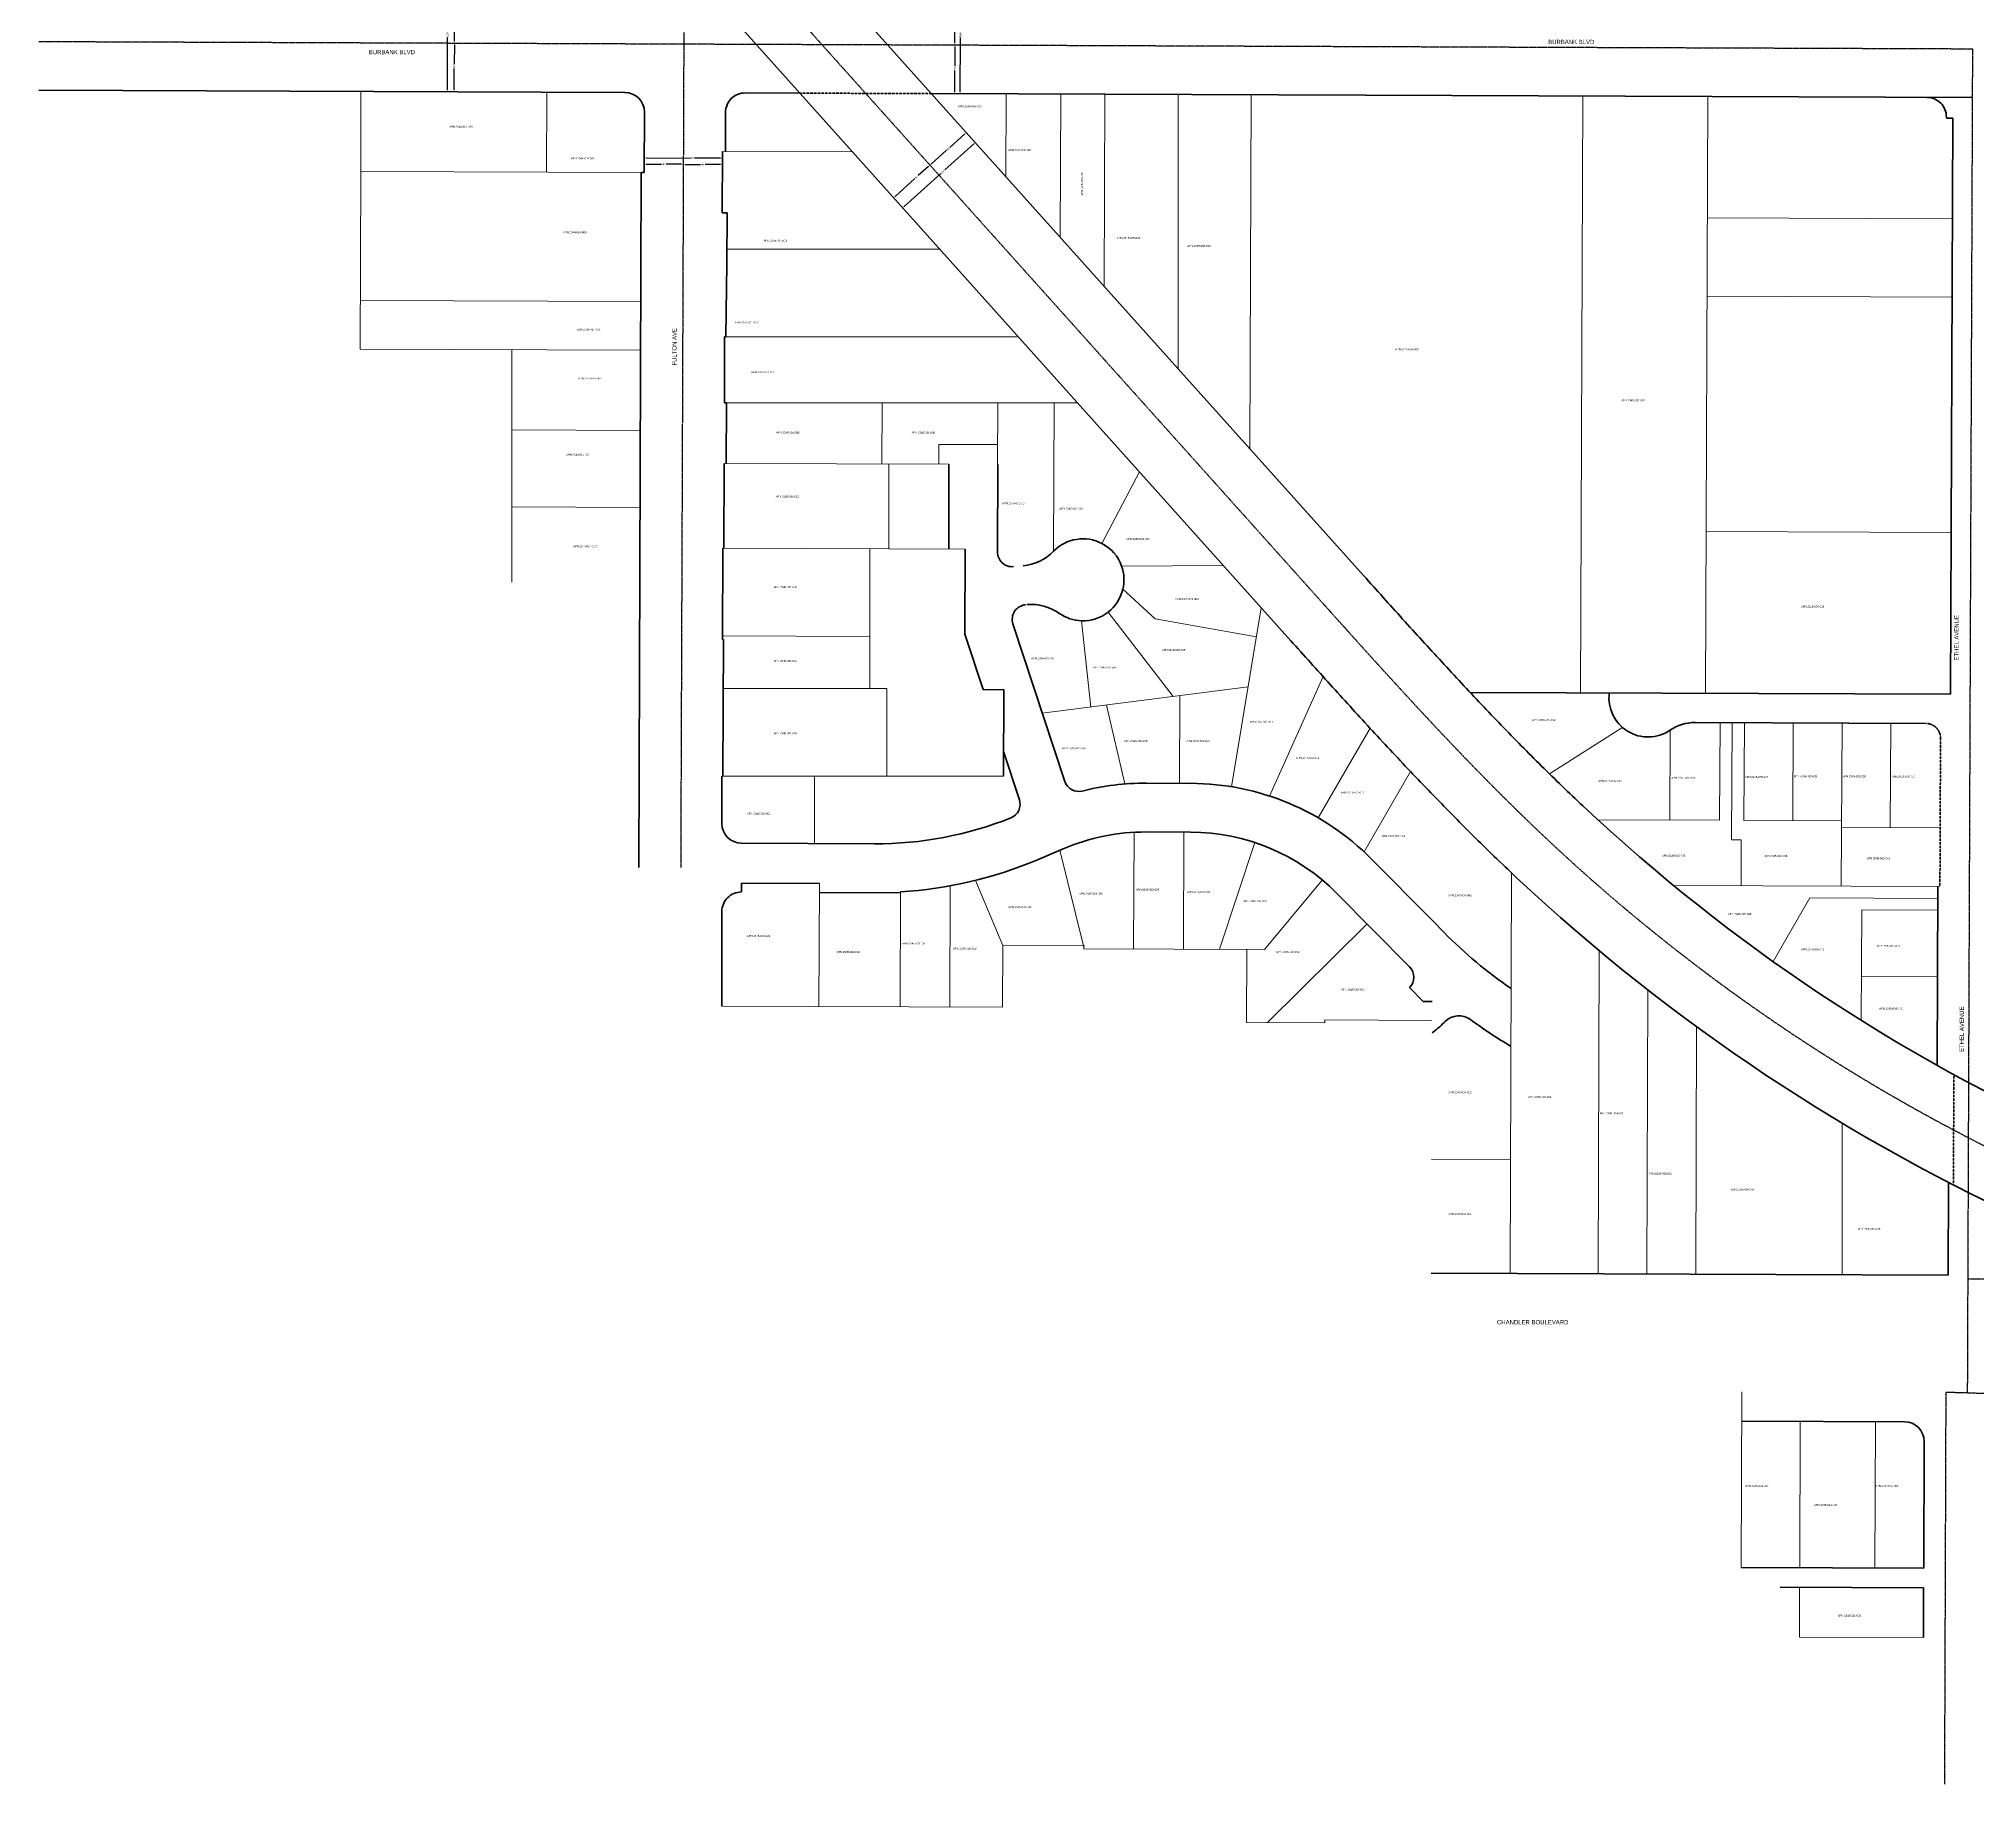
# Model space of a CAD drawing. Header units: feet. Extents: x 6396409 to 6445695, y 1882632 to 1891679.
# Drawn here: x 6433205 to 6435190, y 1883512 to 1885300 of the extents above; entities that cross this region are included whole.
import ezdxf

# ---------------------------------------------------------------- set-up
doc = ezdxf.new("R2010")
doc.units = ezdxf.units.FT
doc.header["$MEASUREMENT"] = 0
doc.linetypes.add('CENTER2', pattern=[1.125, 0.75, -0.125, 0.125, -0.125])
doc.linetypes.add('DASHED2', pattern=[0.375, 0.25, -0.125])
for name, color, linetype, lineweight in [('R-ANNO-LABL', 2, 'Continuous', 30), ('R-PROP-PRCL', 4, 'Continuous', 18), ('R-Row-Authority', 30, 'Continuous', 140), ('R-Row-Ease', 5, 'DASHED2', 50), ('R-Row-Misc-Txto', 171, 'Continuous', 5), ('R-Row-Scl', 1, 'CENTER2', 25), ('R-Row-Sname', 8, 'Continuous', 0), ('R-Row-Srow', 6, 'Continuous', 50)]:
    doc.layers.add(name, color=color, linetype=linetype, lineweight=lineweight)
doc.styles.add('G1_1 8_0', font='arial.ttf')
doc.styles.add('G4_7 32', font='arial.ttf', dxfattribs={"height": 0.219})
doc.styles.add('NCS1-Anno', font='arial.ttf', dxfattribs={"width": 0.8, "height": 0.09375})
doc.dimstyles.new('Annotative (NCS1)', dxfattribs={"dimscale": 100, "dimtxt": 0.09375, "dimasz": 0.1, "dimexe": 0.1, "dimexo": 0.04, "dimgap": 0.05, "dimtad": 0, "dimdec": 3, "dimzin": 0, "dimdsep": 46, "dimtxsty": 'NCS1-Anno', "dimcen": 0.05, "dimaunit": 1, "dimadec": 3, "dimazin": 0, "dimtfac": 1, "dimtdec": 3, "dimtofl": 0, "dimtmove": 0, "dimatfit": 3, "dimfxl": 0.1, "dimtolj": 1, "dimtzin": 0, "dimarcsym": 0})

# ---------------------------------------------------------------- blocks, each defined once
blk = doc.blocks.new('*D2499')
at = {"layer": 'Defpoints', "color": 0, "transparency": 16777216}
for p in [(6433630.9, 1885345.4), (6433630.5, 1885295.4), (6433630.7, 1885295.4)]:
    blk.add_point(p, dxfattribs=at)
at = {"layer": 'R-ANNO-LABL', "color": 0, "lineweight": -2, "transparency": 16777216}
for p, q in [((6433630.7, 1885343.4), (6433630.6, 1885321.6)), ((6433630.6, 1885297.4), (6433630.6, 1885317))]:
    blk.add_line(p, q, dxfattribs=at)
at = {"layer": 'R-ANNO-LABL', "color": 0, "transparency": 16777216}
for points in [[(6433630.4, 1885343.4), (6433631.1, 1885343.4), (6433630.7, 1885345.4)], [(6433630.2, 1885297.4), (6433630.9, 1885297.4), (6433630.5, 1885295.4)]]:
    blk.add_solid(points, dxfattribs=at)
at = {"layer": 'R-ANNO-LABL', "color": 0, "transparency": 16777216, "insert": (6433630.6, 1885319.3), "char_height": 1.88, "attachment_point": 5, "rotation": 89.7838, "style": 'NCS1-Anno'}
blk.add_mtext("\\A1;50'", dxfattribs=at)
blk = doc.blocks.new('*D2500')
at = {"layer": 'Defpoints', "color": 0, "transparency": 16777216}
for p in [(6433630.4, 1885295.4), (6433630.2, 1885245.4), (6433630.3, 1885245.4)]:
    blk.add_point(p, dxfattribs=at)
at = {"layer": 'R-ANNO-LABL', "color": 0, "lineweight": -2, "transparency": 16777216}
for p, q in [((6433630.5, 1885293.4), (6433630.4, 1885273.8)), ((6433630.3, 1885247.4), (6433630.4, 1885269.3))]:
    blk.add_line(p, q, dxfattribs=at)
at = {"layer": 'R-ANNO-LABL', "color": 0, "transparency": 16777216}
for points in [[(6433630.2, 1885293.4), (6433630.9, 1885293.4), (6433630.5, 1885295.4)], [(6433630, 1885247.4), (6433630.7, 1885247.4), (6433630.3, 1885245.4)]]:
    blk.add_solid(points, dxfattribs=at)
at = {"layer": 'R-ANNO-LABL', "color": 0, "transparency": 16777216, "insert": (6433630.4, 1885271.5), "char_height": 1.88, "attachment_point": 5, "rotation": 89.7838, "style": 'NCS1-Anno'}
blk.add_mtext("\\A1;50'", dxfattribs=at)
blk = doc.blocks.new('*D2501')
at = {"layer": 'Defpoints', "color": 0, "transparency": 16777216}
for p in [(6433619.9, 1885345.4), (6433619.5, 1885245.4), (6433623.4, 1885245.4)]:
    blk.add_point(p, dxfattribs=at)
at = {"layer": 'R-ANNO-LABL', "color": 0, "lineweight": -2, "transparency": 16777216}
for p, q in [((6433623.8, 1885343.4), (6433623.6, 1885306.8)), ((6433623.4, 1885247.4), (6433623.6, 1885301.2))]:
    blk.add_line(p, q, dxfattribs=at)
at = {"layer": 'R-ANNO-LABL', "color": 0, "transparency": 16777216}
for points in [[(6433623.4, 1885343.4), (6433624.1, 1885343.4), (6433623.8, 1885345.4)], [(6433623.1, 1885247.4), (6433623.7, 1885247.4), (6433623.4, 1885245.4)]]:
    blk.add_solid(points, dxfattribs=at)
at = {"layer": 'R-ANNO-LABL', "color": 0, "transparency": 16777216, "insert": (6433623.6, 1885304), "char_height": 1.88, "attachment_point": 5, "rotation": 89.7838, "style": 'NCS1-Anno'}
blk.add_mtext("\\A1;100'", dxfattribs=at)
blk = doc.blocks.new('*D2502')
at = {"layer": 'Defpoints', "color": 0, "transparency": 16777216}
for p in [(6434137.2, 1885343.5), (6434137, 1885293.5), (6434143, 1885293.4)]:
    blk.add_point(p, dxfattribs=at)
at = {"layer": 'R-ANNO-LABL', "color": 0, "lineweight": -2, "transparency": 16777216}
for p, q in [((6434143.2, 1885341.4), (6434143.1, 1885319.7)), ((6434143.1, 1885295.4), (6434143.1, 1885315.2))]:
    blk.add_line(p, q, dxfattribs=at)
at = {"layer": 'R-ANNO-LABL', "color": 0, "transparency": 16777216}
for points in [[(6434142.9, 1885341.4), (6434143.6, 1885341.4), (6434143.2, 1885343.4)], [(6434142.7, 1885295.4), (6434143.4, 1885295.4), (6434143, 1885293.4)]]:
    blk.add_solid(points, dxfattribs=at)
at = {"layer": 'R-ANNO-LABL', "color": 0, "transparency": 16777216, "insert": (6434143.1, 1885317.5), "char_height": 1.88, "attachment_point": 5, "rotation": 89.7838, "style": 'NCS1-Anno'}
blk.add_mtext("\\A1;50'", dxfattribs=at)
blk = doc.blocks.new('*D2503')
at = {"layer": 'Defpoints', "color": 0, "transparency": 16777216}
for p in [(6434136.1, 1885293.5), (6434143.1, 1885293.4), (6434136, 1885243.5)]:
    blk.add_point(p, dxfattribs=at)
at = {"layer": 'R-ANNO-LABL', "color": 0, "lineweight": -2, "transparency": 16777216}
for p, q in [((6434143.1, 1885291.4), (6434143, 1885271.7)), ((6434142.9, 1885245.4), (6434143, 1885267.2))]:
    blk.add_line(p, q, dxfattribs=at)
at = {"layer": 'R-ANNO-LABL', "color": 0, "transparency": 16777216}
for points in [[(6434142.7, 1885291.4), (6434143.4, 1885291.4), (6434143.1, 1885293.4)], [(6434142.6, 1885245.4), (6434143.2, 1885245.4), (6434142.9, 1885243.4)]]:
    blk.add_solid(points, dxfattribs=at)
at = {"layer": 'R-ANNO-LABL', "color": 0, "transparency": 16777216, "insert": (6434143, 1885269.4), "char_height": 1.88, "attachment_point": 5, "rotation": 89.7838, "style": 'NCS1-Anno'}
blk.add_mtext("\\A1;50'", dxfattribs=at)
blk = doc.blocks.new('*D2504')
at = {"layer": 'Defpoints', "color": 0, "transparency": 16777216}
for p in [(6434148.2, 1885343.4), (6434147.8, 1885243.4), (6434148.5, 1885243.4)]:
    blk.add_point(p, dxfattribs=at)
at = {"layer": 'R-ANNO-LABL', "color": 0, "lineweight": -2, "transparency": 16777216}
for p, q in [((6434148.9, 1885341.4), (6434148.7, 1885306.5)), ((6434148.5, 1885245.4), (6434148.7, 1885301))]:
    blk.add_line(p, q, dxfattribs=at)
at = {"layer": 'R-ANNO-LABL', "color": 0, "transparency": 16777216}
for points in [[(6434148.5, 1885341.4), (6434149.2, 1885341.4), (6434148.9, 1885343.4)], [(6434148.2, 1885245.4), (6434148.8, 1885245.4), (6434148.5, 1885243.4)]]:
    blk.add_solid(points, dxfattribs=at)
at = {"layer": 'R-ANNO-LABL', "color": 0, "transparency": 16777216, "insert": (6434148.7, 1885303.8), "char_height": 1.88, "attachment_point": 5, "rotation": 89.7838, "style": 'NCS1-Anno'}
blk.add_mtext("\\A1;100'", dxfattribs=at)
blk = doc.blocks.new('*D2506')
at = {"layer": 'Defpoints', "color": 0, "transparency": 16777216}
for p in [(6433825, 1885177.8), (6433825, 1885177.8), (6433905, 1885177.5)]:
    blk.add_point(p, dxfattribs=at)
at = {"layer": 'R-ANNO-LABL', "color": 0, "lineweight": -2, "transparency": 16777216}
for p, q in [((6433827, 1885177.8), (6433871.9, 1885177.6)), ((6433903, 1885177.5), (6433876.5, 1885177.6))]:
    blk.add_line(p, q, dxfattribs=at)
at = {"layer": 'R-ANNO-LABL', "color": 0, "transparency": 16777216}
for points in [[(6433827, 1885178.1), (6433827, 1885177.5), (6433825, 1885177.8)], [(6433903, 1885177.8), (6433903, 1885177.2), (6433905, 1885177.5)]]:
    blk.add_solid(points, dxfattribs=at)
at = {"layer": 'R-ANNO-LABL', "color": 0, "transparency": 16777216, "insert": (6433874.2, 1885177.6), "char_height": 1.88, "attachment_point": 5, "rotation": 359.7861, "style": 'NCS1-Anno'}
blk.add_mtext("\\A1;80'", dxfattribs=at)
blk = doc.blocks.new('*D2507')
at = {"layer": 'Defpoints', "color": 0, "transparency": 16777216}
for p in [(6433864.9, 1885171.1), (6433865, 1885172.3), (6433905, 1885172.1)]:
    blk.add_point(p, dxfattribs=at)
at = {"layer": 'R-ANNO-LABL', "color": 0, "lineweight": -2, "transparency": 16777216}
for p, q in [((6433866.9, 1885171.1), (6433882.7, 1885171.1)), ((6433902.9, 1885171), (6433887.3, 1885171))]:
    blk.add_line(p, q, dxfattribs=at)
at = {"layer": 'R-ANNO-LABL', "color": 0, "transparency": 16777216}
for points in [[(6433867, 1885171.4), (6433866.9, 1885170.8), (6433864.9, 1885171.1)], [(6433903, 1885171.3), (6433902.9, 1885170.6), (6433904.9, 1885171)]]:
    blk.add_solid(points, dxfattribs=at)
at = {"layer": 'R-ANNO-LABL', "color": 0, "transparency": 16777216, "insert": (6433885, 1885171), "char_height": 1.88, "attachment_point": 5, "rotation": 359.7861, "style": 'NCS1-Anno'}
blk.add_mtext("\\A1;40'", dxfattribs=at)
blk = doc.blocks.new('*D2508')
at = {"layer": 'Defpoints', "color": 0, "transparency": 16777216}
for p in [(6433825, 1885172.3), (6433825, 1885171.4), (6433865, 1885172.1)]:
    blk.add_point(p, dxfattribs=at)
at = {"layer": 'R-ANNO-LABL', "color": 0, "lineweight": -2, "transparency": 16777216}
for p, q in [((6433827, 1885171.3), (6433842.7, 1885171.3)), ((6433863, 1885171.2), (6433847.3, 1885171.3))]:
    blk.add_line(p, q, dxfattribs=at)
at = {"layer": 'R-ANNO-LABL', "color": 0, "transparency": 16777216}
for points in [[(6433827, 1885171.7), (6433826.9, 1885171), (6433825, 1885171.4)], [(6433863, 1885171.5), (6433862.9, 1885170.9), (6433865, 1885171.2)]]:
    blk.add_solid(points, dxfattribs=at)
at = {"layer": 'R-ANNO-LABL', "color": 0, "transparency": 16777216, "insert": (6433845, 1885171.3), "char_height": 1.88, "attachment_point": 5, "rotation": 359.7861, "style": 'NCS1-Anno'}
blk.add_mtext("\\A1;40'", dxfattribs=at)
blk = doc.blocks.new('*D2509')
at = {"layer": 'Defpoints', "color": 0, "transparency": 16777216}
for p in [(6434161.3, 1885196.4), (6434117.6, 1885170.3), (6434124.1, 1885163)]:
    blk.add_point(p, dxfattribs=at)
at = {"layer": 'R-ANNO-LABL', "color": 0, "lineweight": -2, "transparency": 16777216}
for p, q in [((6434119, 1885171.6), (6434134.5, 1885185.5)), ((6434153.3, 1885202.3), (6434137.9, 1885188.5))]:
    blk.add_line(p, q, dxfattribs=at)
at = {"layer": 'R-ANNO-LABL', "color": 0, "transparency": 16777216}
for points in [[(6434153.1, 1885202.6), (6434153.5, 1885202.1), (6434154.8, 1885203.7)], [(6434118.8, 1885171.9), (6434119.3, 1885171.4), (6434117.6, 1885170.3)]]:
    blk.add_solid(points, dxfattribs=at)
at = {"layer": 'R-ANNO-LABL', "color": 0, "transparency": 16777216, "insert": (6434136.2, 1885187), "char_height": 1.88, "attachment_point": 5, "rotation": 41.8737, "style": 'NCS1-Anno'}
blk.add_mtext("\\A1;50'", dxfattribs=at)
blk = doc.blocks.new('*D2510')
at = {"layer": 'Defpoints', "color": 0, "transparency": 16777216}
for p in [(6434123.8, 1885163.4), (6434080.3, 1885136.9), (6434086.5, 1885130)]:
    blk.add_point(p, dxfattribs=at)
at = {"layer": 'R-ANNO-LABL', "color": 0, "lineweight": -2, "transparency": 16777216}
for p, q in [((6434116, 1885169), (6434105.6, 1885159.6)), ((6434081.8, 1885138.3), (6434102.2, 1885156.5))]:
    blk.add_line(p, q, dxfattribs=at)
at = {"layer": 'R-ANNO-LABL', "color": 0, "transparency": 16777216}
for points in [[(6434115.8, 1885169.2), (6434116.3, 1885168.7), (6434117.5, 1885170.3)], [(6434081.6, 1885138.5), (6434082, 1885138), (6434080.3, 1885136.9)]]:
    blk.add_solid(points, dxfattribs=at)
at = {"layer": 'R-ANNO-LABL', "color": 0, "transparency": 16777216, "insert": (6434103.9, 1885158.1), "char_height": 1.88, "attachment_point": 5, "rotation": 41.8737, "style": 'NCS1-Anno'}
blk.add_mtext("\\A1;50'", dxfattribs=at)
blk = doc.blocks.new('*D2511')
at = {"layer": 'Defpoints', "color": 0, "transparency": 16777216}
for p in [(6434164.3, 1885193.1), (6434089.6, 1885126.6), (6434089.8, 1885126.3)]:
    blk.add_point(p, dxfattribs=at)
at = {"layer": 'R-ANNO-LABL', "color": 0, "lineweight": -2, "transparency": 16777216}
for p, q in [((6434162.5, 1885192), (6434132.8, 1885165.4)), ((6434091, 1885127.9), (6434128.6, 1885161.6))]:
    blk.add_line(p, q, dxfattribs=at)
at = {"layer": 'R-ANNO-LABL', "color": 0, "transparency": 16777216}
for points in [[(6434162.3, 1885192.3), (6434162.8, 1885191.8), (6434164, 1885193.4)], [(6434090.8, 1885128.2), (6434091.3, 1885127.7), (6434089.6, 1885126.6)]]:
    blk.add_solid(points, dxfattribs=at)
at = {"layer": 'R-ANNO-LABL', "color": 0, "transparency": 16777216, "insert": (6434130.7, 1885163.5), "char_height": 1.88, "attachment_point": 5, "rotation": 41.8737, "style": 'NCS1-Anno'}
blk.add_mtext("\\A1;100'", dxfattribs=at)

msp = doc.modelspace()

# ---------------------------------------------------------------- linework, layer by layer
at = {"layer": 'Defpoints'}
msp.add_line((6433235.2011, 1885296.8648), (6433235.2011, 1885296.8668), dxfattribs=at)
at = {"layer": 'R-PROP-PRCL'}
for p, q in [((6433534.8952, 1885163.7619), (6433534.8952, 1885245.7387)), ((6433725.2049, 1885245.0225), (6433724.8937, 1885163.0231)), ((6434195.1201, 1885158.6624), (6434195.5511, 1885243.2453)), ((6434250.8689, 1885096.4718), (6434251.5507, 1885243.0333)), ((6434295.8891, 1885046.2497), (6434296.6635, 1885242.8685)), ((6434371.5499, 1885242.5791), (6434371.5499, 1884961.8463)), ((6434445.0219, 1884879.8847), (6434446.5493, 1885242.2952)), ((6434786.1471, 1885241.0265), (6434783.7539, 1884629.8141)), ((6434913.9462, 1885240.5261), (6434911.553, 1884629.3137)), ((6434038.257, 1885183.8361), (6433904.9762, 1885184.3432)), ((6433534.2027, 1884981.7632), (6433534.8952, 1885163.7619)), ((6433534.8952, 1885163.7619), (6433821.893, 1885162.6459)), ((6435164.4714, 1885115.3321), (6434913.4598, 1885116.3219)), ((6433909.5963, 1885084.3249), (6434127.4607, 1885084.3249)), ((6433534.3929, 1885031.7628), (6433821.3907, 1885030.6469)), ((6435164.1548, 1885035.0377), (6434913.1455, 1885036.0275)), ((6433908.3932, 1884994.3261), (6434208.1384, 1884994.3249)), ((6433534.2027, 1884981.7632), (6433821.2005, 1884980.6473)), ((6433689.2015, 1884981.1605), (6433689.2015, 1884743.1966)), ((6433908.997, 1884926.8246), (6434268.647, 1884926.8246)), ((6434068.3399, 1884864.2102), (6434068.5782, 1884926.8246)), ((6434187.0082, 1884926.8246), (6434186.6568, 1884863.76)), ((6434244.7277, 1884926.8246), (6434244.1534, 1884774.8487)), ((6433689.2015, 1884899.1599), (6433820.8885, 1884898.6479)), ((6434126.7695, 1884863.9879), (6434126.7695, 1884883.9879)), ((6434126.7695, 1884883.9879), (6434186.7695, 1884883.9879)), ((6434137.0094, 1884863.9489), (6433906.7611, 1884864.825)), ((6434075.4297, 1884777.4126), (6434075.4297, 1884864.1833)), ((6434187.009, 1884863.7587), (6434186.6568, 1884863.76)), ((6434293.6874, 1884782.7565), (6434332.0271, 1884856.121)), ((6433689.2015, 1884820.1593), (6433820.5879, 1884819.6484)), ((6435163.205, 1884794.1696), (6434912.2023, 1884795.1593)), ((6434075.4297, 1884777.4126), (6433905.4309, 1884778.0595)), ((6434056.0674, 1884687.4856), (6434056.0674, 1884777.4863)), ((6434075.4297, 1884777.4126), (6434153.713, 1884776.8642)), ((6434313.8413, 1884759.496), (6434417.9444, 1884760.2761)), ((6434348.2849, 1884705.4983), (6434315.1115, 1884735.9043)), ((6434366.4974, 1884626.0709), (6434299.9059, 1884712.2955)), ((6434426.4496, 1884533.5653), (6434456.8567, 1884716.8675)), ((6434282.1892, 1884615.2485), (6434272.8753, 1884703.5552)), ((6434451.9438, 1884687.2515), (6434348.2849, 1884705.4983)), ((6434056.0674, 1884687.4856), (6433905.0885, 1884688.0601)), ((6434055.8633, 1884634.3267), (6434056.0674, 1884687.4856)), ((6433905.8833, 1884634.3267), (6434073.1984, 1884634.3267)), ((6434073.5409, 1884544.3274), (6434073.5409, 1884634.3274)), ((6434232.5961, 1884608.8824), (6434443.4658, 1884635.9511)), ((6434465.1419, 1884524.0831), (6434520.0192, 1884646.4975)), ((6434316.9756, 1884536.4085), (6434298.178, 1884617.301)), ((6434373.5594, 1884626.9774), (6434373.2199, 1884537.1221)), ((6434514.9529, 1884501.7933), (6434568.1405, 1884593.6151)), ((6434751.7836, 1884546.9501), (6434826.0151, 1884593.8152)), ((6434875.5217, 1884590.5353), (6434875.0027, 1884499.4637)), ((6434926.0024, 1884499.2626), (6434926.5722, 1884599.2612)), ((6434938.3882, 1884479.1936), (6434939.0721, 1884599.2119)), ((6434951.0022, 1884499.164), (6434951.5721, 1884599.1626)), ((6435001.0019, 1884498.9669), (6435001.5717, 1884598.9654)), ((6435050.6192, 1884431.6607), (6435051.5714, 1884598.7683)), ((6435101.5681, 1884598.5711), (6435100.9584, 1884491.5827)), ((6433904.5409, 1884544.3274), (6434192.7749, 1884544.3274)), ((6433999.2843, 1884475.6516), (6433999.2843, 1884544.3274)), ((6434562.0151, 1884466.9682), (6434609.5535, 1884549.2339)), ((6434926.0024, 1884499.2626), (6434801.4581, 1884499.7537)), ((6435051.0016, 1884498.7697), (6434951.0022, 1884499.164)), ((6435151.9936, 1884491.3714), (6435050.9617, 1884491.7698)), ((6434326.1064, 1884367.4748), (6434326.5579, 1884486.9452)), ((6434377.1061, 1884367.282), (6434377.5589, 1884487.1152)), ((6434414.1058, 1884367.1422), (6434450.2611, 1884476.3422)), ((6434948.3881, 1884479.1542), (6434938.3882, 1884479.1936)), ((6434948.1208, 1884432.2448), (6434948.3881, 1884479.1542)), ((6434274.7378, 1884370.6689), (6434250.4463, 1884468.5649)), ((6434003.9026, 1884308.0533), (6434004.3677, 1884434.3661)), ((6434137.9022, 1884307.8606), (6434138.3596, 1884432.0732)), ((6434192.1384, 1884370.9811), (6434164.2997, 1884437.671)), ((6434460.1055, 1884366.9684), (6434519.2486, 1884438.0238)), ((6434711.6603, 1884035.1779), (6434713.0703, 1884445.4094)), ((6435151.7634, 1884431.2619), (6434879.1655, 1884432.3368)), ((6434086.9026, 1884308.0533), (6434087.3365, 1884425.9015)), ((6434980.8364, 1884354.6372), (6435018.6337, 1884419.7868)), ((6435149.7175, 1884419.2699), (6435018.6337, 1884419.7868)), ((6434463.1467, 1884291.9563), (6434565.1622, 1884393.0791)), ((6435071.686, 1884407.5775), (6435071.2422, 1884294.2483)), ((6435149.6715, 1884407.2699), (6435071.6866, 1884407.5775)), ((6434191.9053, 1884307.6565), (6434192.1384, 1884370.9811)), ((6434275.1178, 1884370.6675), (6434192.1384, 1884370.9811)), ((6434275.1068, 1884367.6675), (6434275.1178, 1884370.6675)), ((6434460.1055, 1884366.9684), (6434275.1068, 1884367.6675)), ((6434441.7769, 1884292.0371), (6434442.0556, 1884367.0366)), ((6434801.6585, 1884034.836), (6434802.7959, 1884365.7347)), ((6434801.6597, 1884034.836), (6434802.797, 1884365.7337)), ((6435149.4112, 1884339.2705), (6435071.4203, 1884339.7236)), ((6434851.6582, 1884034.646), (6434852.6578, 1884325.481)), ((6433904.4553, 1884308.7428), (6434191.9053, 1884307.6565)), ((6434521.7463, 1884291.7349), (6434441.7769, 1884292.0371)), ((6434521.7463, 1884291.7349), (6434521.7575, 1884294.7349)), ((6434631.6067, 1884294.3197), (6434521.7575, 1884294.7349)), ((6434901.6578, 1884034.456), (6434902.5286, 1884287.8135)), ((6435051.6433, 1884033.8444), (6435051.6433, 1884188.9872)), ((6434631.206, 1884151.6819), (6434712.0598, 1884151.4047)), ((6434948.2684, 1883733.7802), (6434948.9016, 1883913.7791)), ((6435008.1379, 1883733.5321), (6435008.6455, 1883883.5312)), ((6435085.1374, 1883733.2439), (6435085.645, 1883883.243)), ((6435007.9038, 1883662.5325), (6435008.0764, 1883713.5322)), ((6435134.8805, 1883662.0572), (6435007.9038, 1883662.5325))]:
    msp.add_line(p, q, dxfattribs=at)
msp.add_circle((6434275.1178, 1884370.6675), 0.38, dxfattribs=at)
at = {"layer": 'R-Row-Authority'}
msp.add_line((6433839.5223, 1885405.5343), (6434487.1236, 1884683.1032), dxfattribs=at)
for points in [[(6433913.9842, 1885472.2834), (6434561.5834, 1884749.8546, 0.000327249), (6434581.5779, 1884727.5791, 0.000654499), (6434601.5723, 1884705.3915, 0.000981748), (6434621.5952, 1884683.3179, 0.001308998), (6434641.6749, 1884661.3846, 0.001636248), (6434661.8389, 1884639.6179, 0.001963498), (6434682.1143, 1884618.0447, 0.002290749), (6434702.5273, 1884596.6921, 0.002618), (6434723.1033, 1884575.5877, 0.002945252), (6434743.8666, 1884554.7599, 0.003272504), (6434764.8404, 1884534.2378, 0.003602538), (6434786.0635, 1884514.0354, 0.16775806), (6435893.9257, 1884017.7826, 0.003602541)], [(6434487.1215, 1884683.1055, 0.000327249), (6434507.2035, 1884660.7326, 0.000654499), (6434527.3732, 1884638.3505, 0.000981748), (6434547.6599, 1884615.9861, 0.001308998), (6434568.0932, 1884593.6666, 0.001636248), (6434588.702, 1884571.4198, 0.001963498), (6434609.5152, 1884549.2743, 0.002290749), (6434630.5614, 1884527.2593, 0.002618), (6434651.8684, 1884505.4051, 0.002945252), (6434673.4634, 1884483.743, 0.003272504), (6434695.3729, 1884462.3054, 0.003602538), (6434717.6397, 1884441.1095, 0.16775806), (6435885.0657, 1883918.1759, 0.003602541), (6435915.7057, 1883915.6728, 0.003272504), (6435946.2882, 1883913.5973, 0.002945252), (6435976.8288, 1883911.9059, 0.002618), (6436007.321, 1883910.5573, 0.002290749), (6436037.7596, 1883909.5103, 0.001963498), (6436068.1405, 1883908.7241, 0.001636248), (6436098.4608, 1883908.1578, 0.001308998), (6436128.7185, 1883907.771, 0.000981748), (6436158.9122, 1883907.5233, 0.000654498), (6436189.0411, 1883907.3748, 0.000327249), (6436219.1048, 1883907.2857)]]:
    msp.add_lwpolyline(points, format="xyb", dxfattribs=at)
at = {"layer": 'R-Row-Ease'}
for p, q in [((6433984.289, 1885244.04), (6434119.0417, 1885243.5316)), ((6435152.3459, 1884583.3725), (6435151.7634, 1884431.2619)), ((6435166.0262, 1884238.6951), (6435165.5938, 1884125.787))]:
    msp.add_line(p, q, dxfattribs=at)
msp.add_arc((6435137.346, 1884583.4299), 15, 359.7806117, 89.7740727, dxfattribs=at)
at = {"layer": 'R-Row-Scl'}
for p, q in [((6433868.09, 1886012.12), (6433862.26, 1884450.77)), ((6433205.13, 1885296.98), (6435185.0499, 1885289.51)), ((6435185.0499, 1885289.51), (6435179.7788, 1883912.911)), ((6435180.226, 1884029.6819), (6437820.8311, 1884023.5791)), ((6435157.75, 1883912.98), (6435156.3604, 1883511.9039)), ((6435180.11, 1883912.91), (6435157.75, 1883912.98)), ((6435180.11, 1883912.91), (6435840.26, 1883888.1661))]:
    msp.add_line(p, q, dxfattribs=at)
msp.add_lwpolyline([(6433865.9945, 1885450.9108), (6434524.3525, 1884716.4801, 0.000327249), (6434544.3907, 1884694.1559, 0.000654499), (6434564.4727, 1884671.871, 0.000981748), (6434584.6276, 1884649.652, 0.001308998), (6434604.884, 1884627.5256, 0.001636248), (6434625.2704, 1884605.5189, 0.001963498), (6434645.8148, 1884583.6595, 0.002290749), (6434666.5443, 1884561.9757, 0.002618), (6434687.4858, 1884540.4964, 0.002945252), (6434708.665, 1884519.2514, 0.003272504), (6434730.1067, 1884498.2716, 0.003602538), (6434751.8516, 1884477.5725, 0.16775806), (6435889.4957, 1883967.9792, 0.003602541)], format="xyb", dxfattribs=at)
at = {"layer": 'R-Row-Srow'}
for p, q in [((6433204.9414, 1885246.9804), (6433805.2249, 1885244.7156)), ((6433928.224, 1885244.2515), (6433984.289, 1885244.04)), ((6434119.0417, 1885243.5316), (6435184.8613, 1885239.5104)), ((6433825.1493, 1885224.641), (6433824.9178, 1885162.6458)), ((6433908.1487, 1885224.3263), (6433907.9994, 1885184.3317)), ((6435158.3661, 1885219.5982), (6435158.3612, 1885218.357)), ((6435164.8612, 1885218.3314), (6435158.3612, 1885218.357)), ((6435164.8612, 1885218.3314), (6435162.551, 1884628.3309)), ((6433904.9994, 1885184.3431), (6433904.7642, 1885121.3436)), ((6433821.9179, 1885162.6573), (6433819.2603, 1884450.9306)), ((6433824.893, 1885162.6459), (6433821.8931, 1885162.6574)), ((6433824.9178, 1885162.6458), (6433821.9179, 1885162.6573)), ((6433909.7641, 1885121.3246), (6433904.7372, 1885121.3437)), ((6433909.7641, 1885121.3246), (6433909.57, 1885069.3249)), ((6433909.57, 1885069.3249), (6433908.4299, 1884994.3261)), ((6433907.2899, 1884994.3304), (6433907.0379, 1884926.8246)), ((6433907.2539, 1884994.3304), (6433908.3932, 1884994.3261)), ((6433907.2899, 1884994.3303), (6433908.4299, 1884994.3261)), ((6433906.997, 1884926.8246), (6433908.997, 1884926.8246)), ((6433906.997, 1884926.8246), (6433908.997, 1884926.8246)), ((6433909.0379, 1884926.8246), (6433908.8063, 1884864.8173)), ((6433906.4309, 1884778.0557), (6433906.7611, 1884864.825)), ((6433905.0743, 1884684.3302), (6433905.4309, 1884778.0595)), ((6433906.0743, 1884684.3264), (6433905.0743, 1884684.3302)), ((6433905.5409, 1884544.3274), (6433906.0736, 1884684.3264)), ((6435162.551, 1884628.3309), (6434670.5846, 1884630.2708)), ((6435137.4051, 1884598.4298), (6434900.9484, 1884599.3622)), ((6433904.357, 1884495.9977), (6433904.5409, 1884544.3274)), ((6433924.4551, 1884434.6681), (6433924.4551, 1884425.8117)), ((6435149.7634, 1884431.2698), (6435149.062, 1884248.0912)), ((6433904.4553, 1884308.7428), (6433904.4553, 1884405.8117)), ((6434644.3119, 1884383.9167), (6434631.9871, 1884396.6878)), ((6434645.1264, 1884293.1717), (6434643.9408, 1884291.9956)), ((6435160.6036, 1884128.3507), (6435160.2403, 1884033.4734)), ((6434630.6448, 1884035.4858), (6435160.2403, 1884033.4734)), ((6435115.6515, 1883883.1593), (6434948.7954, 1883883.7793)), ((6435135.1266, 1883733.0859), (6435135.5771, 1883863.0902)), ((6435135.1266, 1883733.0859), (6434948.2684, 1883733.7802)), ((6435135.0573, 1883713.086), (6434988.2205, 1883713.6317)), ((6435134.8805, 1883662.0572), (6435135.0573, 1883713.086)), ((6435156.3994, 1883511.9167), (6435156.3216, 1883511.8912)), ((6435156.3473, 1883511.9421), (6435156.3735, 1883511.8658))]:
    msp.add_line(p, q, dxfattribs=at)
at = {"layer": 'R-Row-Srow', "color": 1}
for p, q in [((6434136.6919, 1884776.9285), (6434137.0094, 1884863.9489)), ((6434186.6816, 1884774.0284), (6434187.009, 1884863.7587)), ((6434153.3951, 1884689.7248), (6434153.713, 1884776.8642)), ((6434172.0173, 1884633.064), (6434153.3951, 1884689.7248)), ((6434255.5361, 1884539.0845), (6434202.522, 1884700.387)), ((6434172.0173, 1884633.064), (6434193.1014, 1884632.9843)), ((6434192.7749, 1884544.3274), (6434193.1014, 1884632.9843)), ((6434209.0685, 1884520.3284), (6434192.8681, 1884569.6203)), ((6434339.2339, 1884537.2505), (6434384.6136, 1884537.079)), ((6433924.61, 1884475.6678), (6434060.729, 1884475.1534)), ((6434339.0433, 1884487.2607), (6434384.4148, 1884487.0893)), ((6434227.6526, 1884458.8738), (6434254.108, 1884470.1217)), ((6434631.9871, 1884396.6878), (6434569.688, 1884459.5368)), ((6433924.4551, 1884434.6681), (6434004.3677, 1884434.3661)), ((6434004.3346, 1884425.3662), (6434087.3334, 1884425.0525)), ((6434608.7532, 1884349.1033), (6434534.1777, 1884424.3372)), ((6434622.7398, 1884313.6861), (6434608.66, 1884327.8903)), ((6434631.6785, 1884313.6523), (6434622.7398, 1884313.6861))]:
    msp.add_line(p, q, dxfattribs=at)
at = {"layer": 'R-Row-Srow'}
for centre, radius, start, end in [((6433805.1495, 1885224.7157), 20, 359.7860615, 89.7838309), ((6433928.1486, 1885224.2516), 20, 89.7838309, 179.7860615), ((6435138.3662, 1885219.6765), 20, 359.7756594, 89.7831339), ((6434274.2302, 1884745.5333), 42, 62.4039604, 135.7425581), ((6434274.2302, 1884745.5333), 42, 19.4184839, 62.4039604), ((6434274.2302, 1884745.5333), 42, 346.7462477, 19.4184839), ((6434272.374, 1884746.7289), 44.087, 308.6448282, 345.7869445), ((6434274.2302, 1884745.5333), 42, 234.8243919, 268.151437), ((6434274.2302, 1884745.5333), 42, 268.151437, 307.6855249), ((6434852.8465, 1884624.5609), 40, 172.6060032, 304.3239516), ((6434900.7756, 1884554.3625), 45, 89.7682304, 124.3239516), ((6433924.4553, 1884405.8117), 20, 89.9883304, 180), ((6434981.5429, 1884718.4317), 475, 224.7683484, 235.5238473), ((6434564.2057, 1884372.3765), 113.22, 306.5573397, 314.7689324), ((6434659.2114, 1884278.9727), 20, 53.7417102, 134.7689324), ((6434981.5387, 1884718.4383), 525, 233.7417102, 239.167353), ((6435115.5772, 1883863.1594), 20, 359.8014781, 89.7870992)]:
    msp.add_arc(centre, radius, start, end, dxfattribs=at)
at = {"layer": 'R-Row-Srow', "color": 1}
for centre, radius, start, end in [((6434201.6815, 1884773.9737), 15, 179.7909751, 275.2834751), ((6434208.3387, 1884809.7386), 50, 275.2834751, 315.7425581), ((6434216.7721, 1884705.0705), 15, 95.2834751, 198.1937528), ((6434221.2304, 1884670.3334), 50, 54.8243919, 95.2834751), ((6434269.7862, 1884543.768), 15, 198.1937528, 284.1490533), ((6434338.2308, 1884272.2623), 265, 89.7834751, 104.1490533), ((6434383.6137, 1884275.0908), 262, 44.7481973, 89.7834751), ((6434194.8184, 1884515.645), 15, 291.7534751, 18.1937528), ((6433924.9216, 1884496.2314), 20.5659, 180.6509689, 269.1319986), ((6434062.1386, 1884848.1508), 373, 269.7834751, 291.7534751), ((6434338.2308, 1884272.2623), 215, 89.7834751, 113.033475), ((6434383.6137, 1884275.0908), 212, 44.7481973, 89.7834751), ((6434062.1459, 1884848.1507), 423, 273.4141208, 293.033475), ((6434598.1001, 1884338.5434), 15, 314.7481973, 44.7481972)]:
    msp.add_arc(centre, radius, start, end, dxfattribs=at)

# ---------------------------------------------------------------- texts
at = {"layer": 'R-Row-Misc-Txto', "style": 'G1_1 8_0'}
for s, p in [('APN 2345-005-030', (6434146.1846, 1885229.6061)), ('APN 2344-014-008', (6433625.3032, 1885208.6081)), ('APN 2345-005-002', (6434197.658, 1885184.689)), ('APN 2344-014-007', (6433749.9283, 1885176.1624)), ('APN 2344-014-900', (6433741.9155, 1885100.4614)), ('APN 2345-001-903', (6433947.3529, 1885092.0436)), ('APN 2345-005-025', (6434308.8877, 1885094.7291)), ('APN 2345-005-900', (6434381.0808, 1885086.533)), ('APN 2345-001-023', (6433917.7323, 1885008.1243)), ('APN 2344-014-005', (6433756.0363, 1885000.9141)), ('APN 2345-005-049', (6434593.9336, 1884980.7371)), ('APN 2344-014-082', (6433757.2769, 1884950.7499)), ('APN 2345-001-011', (6433934.4881, 1884957.2498)), ('APN 2345-005-028', (6434825.516, 1884928.2915)), ('APN 2345-001-035', (6433959.8805, 1884895.3027)), ('APN 2345-001-036', (6434098.8542, 1884895.2977)), ('APN 2344-014-062', (6433745.1121, 1884872.6437)), ('APN 2345-001-013', (6433959.5384, 1884829.7331)), ('APN 2345-002-017', (6434191.5475, 1884822.9699)), ('APN 2345-002-016', (6434249.9993, 1884817.3107)), ('APN 2345-002-003', (6434318.5484, 1884786.312)), ('APN 2344-014-014', (6433752.2464, 1884778.8801)), ('APN 2345-001-030', (6433957.5101, 1884737.0513)), ('APN 2345-002-004', (6434368.6543, 1884724.8298)), ('APN 2345-005-016', (6435009.4068, 1884717.0697)), ('APN 2345-002-005', (6434355.0677, 1884672.6352)), ('APN 2345-001-031', (6433957.5101, 1884661.4637)), ('APN 2345-002-007', (6434221.2695, 1884664.2298)), ('APN 2345-002-006', (6434284.4979, 1884654.7344)), ('APN 2345-002-011', (6434445.0413, 1884599.0942)), ('APN 2345-005-032', (6434734.0469, 1884601.0949)), ('APN 2345-001-028', (6433957.5101, 1884587.1911)), ('APN 2345-002-008', (6434252.7139, 1884572.0896)), ('APN 2345-002-009', (6434316.3079, 1884579.3937)), ('APN 2345-002-010', (6434380.2673, 1884579.3937)), ('APN 2345-002-012', (6434492.2268, 1884562.1555)), ('APN 2345-005-033', (6434801.8395, 1884538.6103)), ('APN 2345-005-034', (6434876.8684, 1884541.7319)), ('APN 2345-005-037', (6434952.0243, 1884542.5255)), ('APN 2345-005-038', (6435002.0435, 1884543.3191)), ('APN 2345-005-039', (6435052.0628, 1884543.2133)), ('APN 2345-005-040', (6435102.5899, 1884542.8429)), ('APN 2345-002-013', (6434538.3129, 1884526.6823)), ('APN 2345-001-001', (6433930.2294, 1884504.9944)), ('APN 2345-002-014', (6434580.0071, 1884482.0606)), ('APN 2345-005-035', (6434867.0931, 1884461.9463)), ('APN 2345-005-036', (6434971.575, 1884461.5759)), ('APN 2345-005-041', (6435076.6916, 1884459.2479)), ('APN 2345-003-032', (6434197.7149, 1884409.5492)), ('APN 2345-003-006', (6434270.4587, 1884422.9879)), ('APN 2345-003-005', (6434328.3049, 1884427.1695)), ('APN 2345-003-004', (6434380.6534, 1884424.8925)), ('APN 2345-003-003', (6434438.1629, 1884415.422)), ('APN 2345-004-009', (6434648.2119, 1884421.3332)), ('APN 2345-005-046', (6434934.7587, 1884402.16)), ('APN 2345-003-029', (6433930.0516, 1884379.7742)), ('APN 2345-003-031', (6434089.1705, 1884372.0372)), ('APN 2345-005-044', (6435086.9748, 1884369.6214)), ('APN 2345-003-030', (6434021.9541, 1884363.2933)), ('APN 2345-003-008', (6434141.221, 1884366.7993)), ('APN 2345-003-002', (6434471.9322, 1884363.4132)), ('APN 2345-005-045', (6435009.4068, 1884366.1295)), ('APN 2345-003-001', (6434538.4553, 1884324.7373)), ('APN 2345-005-043', (6435089.6408, 1884305.3379)), ('APN 2345-004-010', (6434648.2119, 1884219.58)), ('APN 2345-004-016', (6434729.9677, 1884214.8872)), ('APN 2345-004-003', (6434803.3655, 1884197.9636)), ('APN 2345-004-004', (6434853.626, 1884136.2874)), ('APN 2345-004-005', (6434937.7719, 1884120.024)), ('APN 2345-004-011', (6434648.2119, 1884094.9662)), ('APN 2345-004-006', (6435067.5063, 1884079.7484)), ('APN 2345-021-003', (6434952.4165, 1883816.4814)), ('APN 2345-021-001', (6435085.4191, 1883816.4814)), ('APN 2345-021-034', (6435022.7473, 1883796.9584)), ('APN 2345-021-006', (6435047.136, 1883683.5577))]:
    msp.add_text(s, height=2, dxfattribs=at).set_placement(p)
msp.add_text('APN 2345-005-003', height=2, rotation=90, dxfattribs=at).set_placement((6434274.0879, 1885139.2953))
at = {"layer": 'R-Row-Sname', "char_height": 4.38, "width": 56.080111, "attachment_point": 8, "line_spacing_factor": 0.8, "style": 'G4_7 32'}
for insert in [(6433566.5484, 1885283.8635), (6434774.2333, 1885294.2253)]:
    msp.add_mtext('BURBANK BLVD', dxfattribs=dict(at, insert=insert))
at = {"layer": 'R-Row-Sname', "char_height": 4.38, "attachment_point": 1, "rotation": 90, "style": 'G4_7 32'}
for s, insert, width in [('FULTON AVE', (6433853.7217, 1884965.0454, -677), 56.080111), ('ETHEL AVENUE', (6435166.5796, 1884662.8476), 62.092673), ('ETHEL AVENUE', (6435171.8589, 1884261.9116), 62.092673)]:
    msp.add_mtext(s, dxfattribs=dict(at, insert=insert, width=width))
at = {"layer": 'R-Row-Sname', "insert": (6434698.1942, 1883987.3449), "char_height": 4.38, "width": 82.781022, "attachment_point": 1, "style": 'G4_7 32'}
msp.add_mtext('CHANDLER BOULEVARD', dxfattribs=at)

# ---------------------------------------------------------------- dimensions: what is measured, and where the dimension line sits
at = {"layer": 'R-ANNO-LABL'}
for base, p1, p2, angle, picture, middle in [((6433623.3926, 1885245.4016), (6433619.8609, 1885345.4156), (6433619.4837, 1885245.4163), 269.7838309, '*D2501', (6433623.6137, 1885303.985)), ((6433630.5444, 1885295.375), (6433630.854, 1885345.3742), (6433630.6654, 1885295.3745), 269.7838309, '*D2499', (6433630.6347, 1885319.2985)), ((6434143.0441, 1885293.4414), (6434137.1614, 1885343.4639), (6434136.9727, 1885293.4643), 269.7838309, '*D2502', (6434143.1347, 1885317.4583)), ((6434148.4957, 1885243.4204), (6434148.1557, 1885343.4224), (6434147.7784, 1885243.4231), 269.7838309, '*D2504', (6434148.7233, 1885303.7617)), ((6433630.3365, 1885245.3754), (6433630.4166, 1885295.3754), (6433630.2279, 1885245.3758), 269.7838309, '*D2500', (6433630.4351, 1885271.5278)), ((6434143.071, 1885293.4413), (6434135.9523, 1885243.4678), (6434136.141, 1885293.4674), 89.7838309, '*D2503', (6434142.9804, 1885269.4301)), ((6434089.5573, 1885126.608), (6434164.2781, 1885193.0682), (6434089.8162, 1885126.3192), 221.8736674, '*D2511', (6434130.7208, 1885163.5078)), ((6434117.5593, 1885170.2779), (6434161.2905, 1885196.401), (6434124.0596, 1885163.0265), 221.8736674, '*D2509', (6434136.1943, 1885186.9827)), ((6433824.9503, 1885171.3549), (6433864.9536, 1885172.1456), (6433824.9539, 1885172.295), 179.7860615, '*D2508', (6433844.9589, 1885171.2802)), ((6433824.9744, 1885177.8062), (6433904.9738, 1885177.4879), (6433824.9744, 1885177.7866), 179.7860615, '*D2506', (6433874.186, 1885177.6225)), ((6433864.9497, 1885171.1183), (6433904.9537, 1885172.11), (6433864.954, 1885172.2593), 179.7860615, '*D2507', (6433884.9753, 1885171.0435)), ((6434080.3069, 1885136.9273), (6434123.7579, 1885163.3631), (6434086.5269, 1885129.9885), 221.8736674, '*D2510', (6434103.8736, 1885158.053))]:
    dim = msp.add_linear_dim(base=base, p1=p1, p2=p2, angle=angle, dimstyle='Annotative (NCS1)', override={"dimdec": 0, "dimpost": "'", "dimse1": 1, "dimse2": 1}, dxfattribs=at)
    dim.commit()
    dim.dimension.update_dxf_attribs({"geometry": picture, "text_midpoint": middle, "dimtype": 161})

doc.saveas('drawing.dxf')
